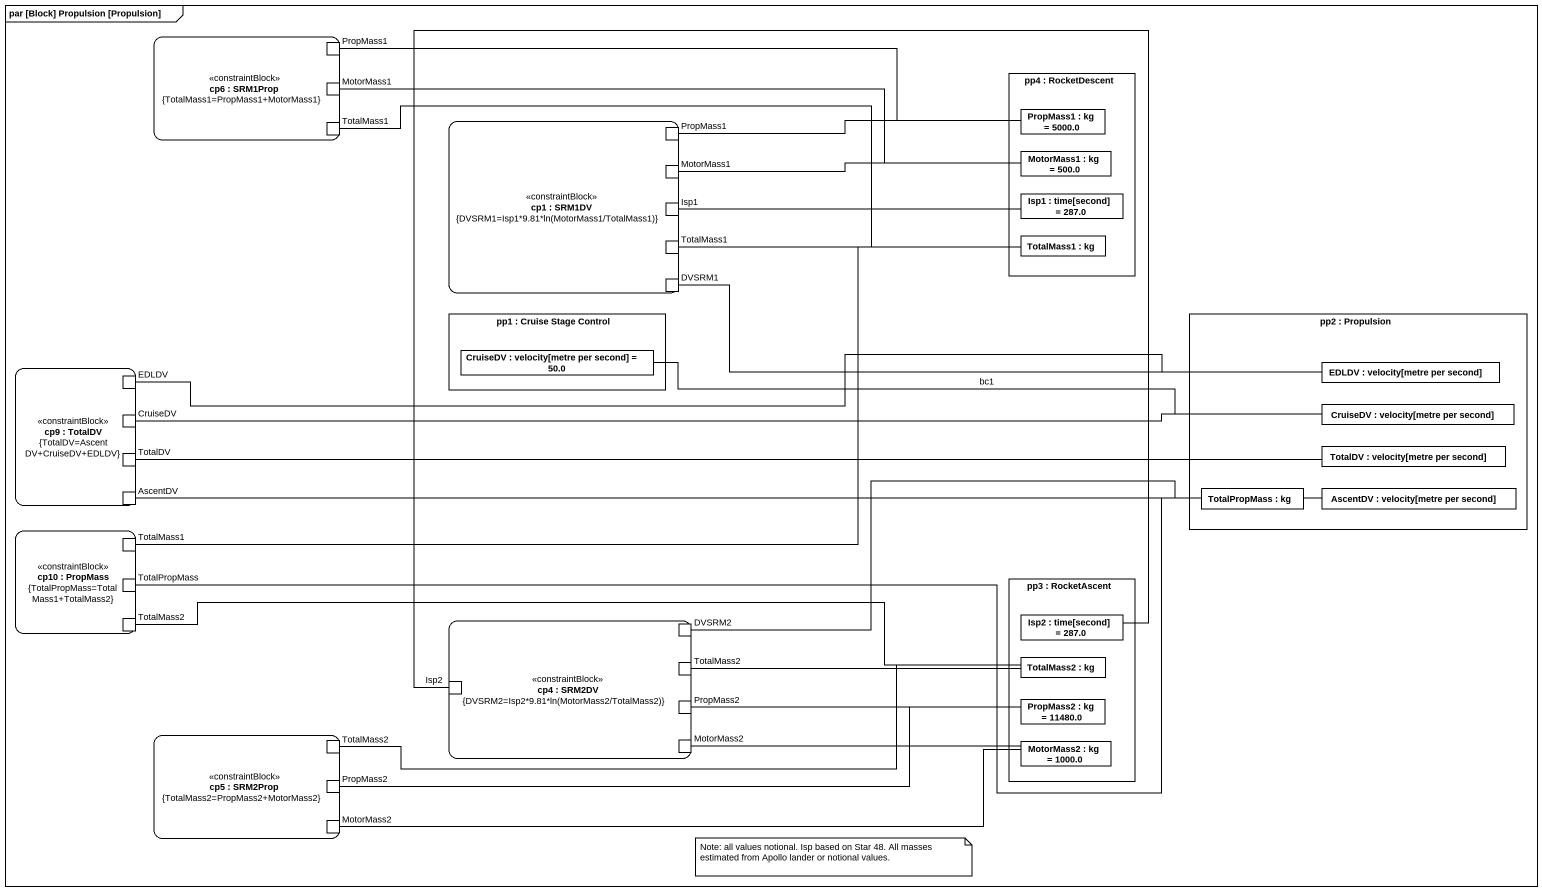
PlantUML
@startuml
mainframe par [Block] Propulsion [Propulsion]
rectangle "cp6 : SRM1Prop\n{TotalMass1=PropMass1+MotorMass1}" as cp6 <<constraintBlock>> {
  port PropMass1
  port MotorMass1
  port TotalMass1
}
rectangle "pp4 : RocketDescent" as pp4 {
  rectangle "PropMass1 : kg = 5000.0" as PropMass1_3
  rectangle "MotorMass1 : kg = 500.0" as MotorMass1_3
  rectangle "Isp1 : time[second] = 287.0" as Isp1_2
  rectangle "TotalMass1 : kg" as TotalMass1_3
}
rectangle "cp1 : SRM1DV\n{DVSRM1=Isp1*9.81*ln(MotorMass1/TotalMass1)}" as cp1 <<constraintBlock>> {
  port "PropMass1" as PropMass1_2
  port "MotorMass1" as MotorMass1_2
  port Isp1
  port "TotalMass1" as TotalMass1_2
  port DVSRM1
}
rectangle "pp1 : Cruise Stage Control" as pp1 {
  rectangle "CruiseDV : velocity[metre per second] = 50.0" as CruiseDV
}
rectangle "pp2 : Propulsion" as pp2 {
  rectangle "EDLDV : velocity[metre per second]" as EDLDV
  rectangle "CruiseDV : velocity[metre per second]" as CruiseDV_2
  rectangle "TotalDV : velocity[metre per second]" as TotalDV
  rectangle "TotalPropMass : kg" as TotalPropMass
  rectangle "AscentDV : velocity[metre per second]" as AscentDV_2
}
rectangle "cp9 : TotalDV\n{TotalDV=AscentDV+CruiseDV+EDLDV}" as cp9 <<constraintBlock>> {
  port "EDLDV" as EDLDV_2
  port "CruiseDV" as CruiseDV_3
  port "TotalDV" as TotalDV_2
  port AscentDV
}
rectangle "cp10 : PropMass\n{TotalPropMass=TotalMass1+TotalMass2}" as cp10 <<constraintBlock>> {
  port "TotalMass1" as TotalMass1_4
  port "TotalPropMass" as TotalPropMass_2
  port TotalMass2
}
rectangle "pp3 : RocketAscent" as pp3 {
  rectangle "Isp2 : time[second] = 287.0" as Isp2
  rectangle "TotalMass2 : kg" as TotalMass2_3
  rectangle "PropMass2 : kg = 11480.0" as PropMass2_2
  rectangle "MotorMass2 : kg = 1000.0" as MotorMass2_2
}
rectangle "cp4 : SRM2DV\n{DVSRM2=Isp2*9.81*ln(MotorMass2/TotalMass2)}" as cp4 <<constraintBlock>> {
  port DVSRM2
  port "TotalMass2" as TotalMass2_2
  port "Isp2" as Isp2_2
  port PropMass2
  port MotorMass2
}
rectangle "cp5 : SRM2Prop\n{TotalMass2=PropMass2+MotorMass2}" as cp5 <<constraintBlock>> {
  port "TotalMass2" as TotalMass2_4
  port "PropMass2" as PropMass2_3
  port "MotorMass2" as MotorMass2_3
}
PropMass1 -right- PropMass1_3
MotorMass1 -right- MotorMass1_3
TotalMass1 -right- TotalMass1_3
PropMass1_2 -right- PropMass1_3
MotorMass1_2 -right- MotorMass1_3
Isp1 -right- Isp1_2
TotalMass1_2 -right- TotalMass1_3
DVSRM1 -right- EDLDV
CruiseDV -right- CruiseDV_2 : bc1
EDLDV_2 -right- EDLDV
CruiseDV_3 -right- CruiseDV_2
TotalDV_2 -right- TotalDV
AscentDV -right- AscentDV_2
TotalMass1_4 -right- TotalMass1_3
TotalPropMass_2 -right- TotalPropMass
TotalMass2 -right- TotalMass2_3
DVSRM2 -right- AscentDV_2
Isp2 -left- Isp2_2
TotalMass2_2 -right- TotalMass2_3
PropMass2 -right- PropMass2_2
TotalMass2_4 -right- TotalMass2_3
MotorMass2 -right- MotorMass2_2
PropMass2_3 -right- PropMass2_2
MotorMass2_3 -right- MotorMass2_2
note as N1
  Note: all values notional. Isp based on Star 48. All masses estimated from Apollo lander or notional values.
end note
@enduml
